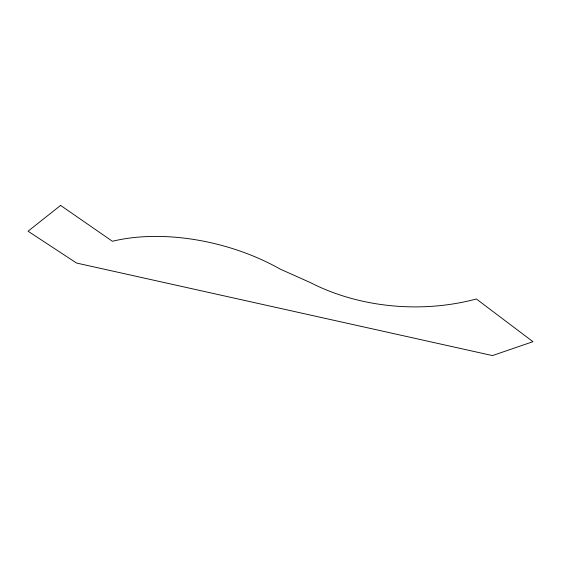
<?xml version="1.0" encoding="UTF-8"?>
<svg xmlns="http://www.w3.org/2000/svg" width="561" height="561" viewBox="0 0 561 561"><rect width="100%" height="100%" fill="white"/><g stroke="black" fill="none" stroke-linecap="round" stroke-linejoin="round"><path stroke-width="0.84" d="M60.602 205.417L28.05 231.209L76.541 263.039L492.446 355.583L532.95 341.684L476.38 298.985A177.465 127.684 1.8 0 1 310.387 282.59L280.142 269.07A149.037 82.151 14.5 0 0 112.417 241.279L60.602 205.417"/></g></svg>
